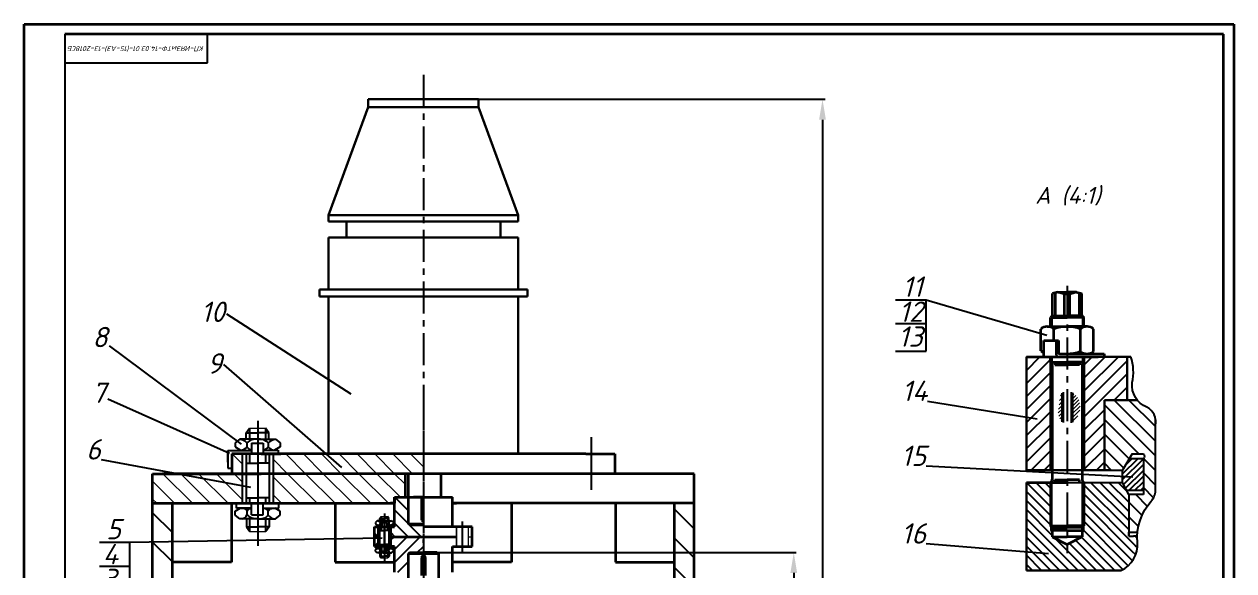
# Model space of a CAD drawing. Header units: millimetres. Extents: x 2503 to 3468, y 3317 to 4421.
# Drawn here: x 2503 to 3097, y 4152 to 4421 of the extents above; entities that cross this region are included whole.
import ezdxf

# ---------------------------------------------------------------- set-up
doc = ezdxf.new("R2010")
doc.units = ezdxf.units.MM
doc.header["$LTSCALE"] = 0.5
doc.linetypes.add('CENTER', pattern=[50.8, 31.75, -6.35, 6.35, -6.35])
doc.linetypes.add('K5LT_BASIC', pattern=[0])
doc.layers.add('штриховка', color=7, linetype='Continuous', lineweight=25)
doc.styles.add('1', font='isocpeur.ttf', dxfattribs={"height": 5})
doc.styles.get("Standard").update_dxf_attribs({"font": 'isocpeur.ttf', "oblique": 15})
doc.dimstyles.new('ISO-25', dxfattribs={"dimtxt": 2.5, "dimasz": 2.5, "dimexe": 1.25, "dimexo": 0.625, "dimtad": 1, "dimtoh": 1, "dimdec": 0, "dimtxsty": 'Standard', "dimcen": 2.5, "dimadec": 0, "dimazin": 0, "dimtfac": 1, "dimtdec": 0, "dimtmove": 0, "dimatfit": 3, "dimfxl": 1, "dimarcsym": 0})
pattern_1 = [(135, (-1569.38, -1028.756), (-4.377875, -4.377875), [])]

# ---------------------------------------------------------------- blocks, each defined once
blk = doc.blocks.new('*D11')
at = {"color": 0, "lineweight": -2, "ltscale": 0.5, "transparency": 16777216}
for p, q in [((2699.47, 4383.66), (2896.06, 4383.66)), ((2894.81, 4373.66), (2894.81, 3335.78)), ((2715.39, 3325.78), (2896.06, 3325.78))]:
    blk.add_line(p, q, dxfattribs=at)
at = {"color": 0, "ltscale": 0.5, "transparency": 16777216}
for points in [[(2893.14, 4373.66), (2896.48, 4373.66), (2894.81, 4383.66)], [(2893.14, 3335.78), (2896.48, 3335.78), (2894.81, 3325.78)]]:
    blk.add_solid(points, dxfattribs=at)
at = {"layer": 'Defpoints', "color": 0, "ltscale": 0.5, "transparency": 16777216}
for p in [(2698.84, 4383.66), (2714.77, 3325.78), (2894.81, 3325.78)]:
    blk.add_point(p, dxfattribs=at)
at = {"color": 0, "lineweight": 25, "ltscale": 0.5, "transparency": 16777216, "insert": (2891.69, 3863.87), "char_height": 2.5, "attachment_point": 5, "rotation": 90}
blk.add_mtext('{\\H2x;6990}', dxfattribs=at)
blk = doc.blocks.new('*D21')
at = {"color": 0, "lineweight": -2, "ltscale": 0.5, "transparency": 16777216}
for p, q in [((2699.47, 4160.83), (2881.95, 4160.83)), ((2880.7, 4150.83), (2880.7, 3947.79)), ((2843.87, 3937.79), (2881.95, 3937.79))]:
    blk.add_line(p, q, dxfattribs=at)
at = {"color": 0, "ltscale": 0.5, "transparency": 16777216}
for points in [[(2879.03, 4150.83), (2882.37, 4150.83), (2880.7, 4160.83)], [(2879.03, 3947.79), (2882.37, 3947.79), (2880.7, 3937.79)]]:
    blk.add_solid(points, dxfattribs=at)
at = {"layer": 'Defpoints', "color": 0, "ltscale": 0.5, "transparency": 16777216}
for p in [(2698.84, 4160.83), (2843.24, 3937.79), (2880.7, 3937.79)]:
    blk.add_point(p, dxfattribs=at)
at = {"color": 0, "ltscale": 0.5, "transparency": 16777216, "insert": (2876.57, 4048.17), "char_height": 2.5, "attachment_point": 5, "rotation": 90}
blk.add_mtext('{\\H2.8x;1100}', dxfattribs=at)

msp = doc.modelspace()

# ---------------------------------------------------------------- hatches: boundary and pattern name
h = msp.add_hatch()
h.set_pattern_fill('ANSI31', color=0, scale=1.428571, style=0)
h.set_pattern_definition([(45, (3787.097, 2611.503), (-3.207234, 3.207234), [])])
h.paths.add_polyline_path([(3006.38, 4257.1), (2994.94, 4257.1), (2994.94, 4201.44), (3006.38, 4201.44)])
h.paths.add_polyline_path([(3023.53, 4201.44), (3033.24, 4201.44), (3033.24, 4235.84), (3044.49, 4235.84), (3044.49, 4257.1), (3023.53, 4257.1)])
at = {"lineweight": 15}
h = msp.add_hatch(dxfattribs=at)
h.set_pattern_fill('_USER', color=0, scale=1.3, angle=45, pattern_type=0)
h.set_pattern_definition([(45, (600.856, 3976.3014), (-0.9192388, 0.9192388), [])])
edge = h.paths.add_edge_path()
edge.add_spline(control_points=[(3012.49, 4239.23), (3011.65, 4238.29), (3011.26, 4236.74), (3011.12, 4235.39), (3011.08, 4234.99), (3010.94, 4232.35), (3009.89, 4228.66), (3011.85, 4225.75), (3012.49, 4225.17)], knot_values=[229.190782, 229.190782, 229.190782, 229.190782, 259.547258, 259.547258, 259.547258, 268.578454, 321.828454, 340.76747, 340.76747, 340.76747, 340.76747], degree=3, periodic=0)
edge.add_line((3012.49, 4225.17), (3012.49, 4239.23))
edge = h.paths.add_edge_path()
edge.add_spline(control_points=[(3017.43, 4224.99), (3017.92, 4225.29), (3022.09, 4228.7), (3022.25, 4236.43), (3017.79, 4239.24), (3017.43, 4239.43)], knot_values=[70.285629, 70.285629, 70.285629, 70.285629, 82.456448, 179.988494, 188.327313, 188.327313, 188.327313, 188.327313], degree=3, periodic=0)
edge.add_line((3017.43, 4239.43), (3017.43, 4224.99))
at = {"ltscale": 0.5}
h = msp.add_hatch(dxfattribs=at)
h.set_pattern_fill('ANSI31', color=0, scale=1.6, angle=90, style=0)
h.set_pattern_definition([(135, (-2158.762, -3721.627), (-3.5921024, -3.5921024), [])])
edge = h.paths.add_edge_path()
edge.add_arc((3067.98, 4245.02), 18.82, 209.23485, 222.41055)
edge.add_arc((3050.26, 4225.1), 8.19, 6.66203, 62.13222, ccw=False)
edge.add_line((3058.39, 4226.05), (3058.39, 4224.15))
edge.add_arc((3050.26, 4225.1), 8.19, 349.61542, 353.33797, ccw=False)
edge.add_line((3058.32, 4223.62), (3058.36, 4191.3))
edge.add_arc((3049.91, 4191.74), 8.46, 318.38234, 357.03986, ccw=False)
edge.add_arc((3076.79, 4167.94), 27.44, 138.50797, 173.80028)
edge.add_line((3049.51, 4170.9), (3045.18, 4170.9))
edge.add_line((3045.18, 4170.9), (3045.18, 4189.35))
edge.add_line((3045.18, 4189.35), (3052.36, 4189.35))
edge.add_line((3052.36, 4189.35), (3052.36, 4206.99))
edge.add_line((3052.36, 4206.99), (3052.87, 4208.22))
edge.add_line((3052.87, 4208.22), (3052.36, 4209.44))
edge.add_line((3052.36, 4209.44), (3046.9, 4209.44))
edge.add_line((3046.9, 4209.44), (3042.18, 4201.44))
edge.add_line((3042.18, 4201.44), (3033.24, 4201.44))
edge.add_line((3033.24, 4201.44), (3033.24, 4235.84))
edge.add_line((3033.24, 4235.84), (3051.56, 4235.84))
at = {"lineweight": 0, "ltscale": 0.1}
h = msp.add_hatch(dxfattribs=at)
h.set_pattern_fill('ANSI31', color=0, scale=1.95, angle=90)
h.set_pattern_definition(pattern_1)
h.paths.add_polyline_path([(2609.9, 4209.33), (2605.38, 4209.33), (2604.79, 4208.74), (2604.79, 4199.65), (2609.9, 4199.65)])
h.paths.add_polyline_path([(2698.84, 4209.33), (2625.02, 4209.33), (2625.02, 4199.65), (2698.84, 4199.65)])
at = {"ltscale": 0.5}
h = msp.add_hatch(dxfattribs=at)
h.set_pattern_fill('_USER', color=256, scale=2, angle=45, pattern_type=0)
h.set_pattern_definition([(45, (-2188.2745, -3723.5252), (-1.41421356, 1.41421356), [])])
h.paths.add_polyline_path([(3042.18, 4195.35), (3044.18, 4191.35), (3052.36, 4191.35), (3052.36, 4206.99), (3045.45, 4206.99), (3042.18, 4201.44)])
at = {"lineweight": 0, "ltscale": 0.1}
h = msp.add_hatch(dxfattribs=at)
h.set_pattern_fill('ANSI31', color=0, scale=1.95, angle=90)
h.set_pattern_definition(pattern_1)
h.paths.add_polyline_path([(2690.07, 4188.04), (2690.07, 4199.65), (2625.02, 4199.65), (2625.02, 4185.13), (2630.76, 4185.13), (2684.37, 4185.13), (2684.37, 4188.04)])
h.paths.add_polyline_path([(2604.79, 4192.73), (2565.86, 4191.1), (2565.86, 4185.13), (2604.79, 4185.13)])
h.paths.add_polyline_path([(2604.79, 4199.65), (2565.86, 4199.65), (2565.86, 4191.1), (2604.79, 4192.73)])
h.paths.add_polyline_path([(2609.9, 4199.65), (2604.79, 4199.65), (2604.79, 4192.73), (2609.9, 4192.94)])
h.paths.add_polyline_path([(2609.9, 4192.94), (2604.79, 4192.73), (2604.79, 4185.13), (2609.9, 4185.13)])
h = msp.add_hatch()
h.set_pattern_fill('ANSI31', color=0, angle=90, style=0)
h.set_pattern_definition([(135, (-2158.762, -3721.627), (-2.245064, -2.245064), [])])
edge = h.paths.add_edge_path()
edge.add_arc((3076.61, 4168.02), 27.25, 178.15069, 184.72176)
edge.add_arc((3035.69, 4164.64), 13.81, -64.73056, 4.72176, ccw=False)
edge.add_line((3041.58, 4152.15), (3041.58, 4152.06))
edge.add_line((3041.58, 4152.06), (2994.94, 4152.06))
edge.add_line((2994.94, 4152.06), (2994.94, 4195.35))
edge.add_line((2994.94, 4195.35), (3006.83, 4195.35))
edge.add_line((3006.83, 4195.35), (3006.83, 4174.03))
edge.add_line((3006.83, 4174.03), (3007.61, 4173.25))
edge.add_line((3007.61, 4173.25), (3007.61, 4168.57))
edge.add_line((3007.61, 4168.57), (3014.96, 4164.83))
edge.add_line((3014.96, 4164.83), (3022.3, 4168.57))
edge.add_line((3022.3, 4168.57), (3022.3, 4173.25))
edge.add_line((3022.3, 4173.25), (3023.08, 4174.03))
edge.add_line((3023.08, 4174.03), (3023.08, 4195.35))
edge.add_line((3023.08, 4195.35), (3029.37, 4195.35))
edge.add_line((3029.37, 4195.35), (3042.18, 4195.35))
edge.add_line((3042.18, 4195.35), (3045.18, 4189.35))
edge.add_line((3045.18, 4189.35), (3045.18, 4169.19))
edge.add_line((3045.18, 4169.19), (3049.37, 4168.9))
at = {"lineweight": 25, "ltscale": 0.5}
h = msp.add_hatch(dxfattribs=at)
h.set_pattern_fill('ANSI31', color=0, scale=1.43, angle=90)
h.set_pattern_definition([(135, (-1996.202, -1526.426), (-3.2104416, -3.2104416), [])])
h.paths.add_polyline_path([(2698.84, 4168.68), (2698.84, 4174.45), (2692.28, 4174.44), (2691.48, 4174.93), (2691.46, 4188.04), (2684.57, 4188.04), (2684.57, 4173.52), (2682.63, 4173.52), (2682.63, 4168.68)])
h = msp.add_hatch(dxfattribs=at)
h.set_pattern_fill('ANSI31', color=0, scale=0.967879, angle=90)
h.set_pattern_definition([(135, (100.9714, 134.2606), (-2.1729506, -2.1729506), [])])
h.paths.add_polyline_path([(2676.83, 4173.52), (2674.89, 4173.52), (2674.89, 4168.68), (2676.83, 4168.68)])
h = msp.add_hatch(dxfattribs=at)
h.set_pattern_fill('ANSI31', color=0, scale=0.967879)
h.set_pattern_definition([(45, (100.9714, 134.2606), (-2.1729506, 2.1729506), [])])
h.paths.add_polyline_path([(2674.89, 4168.68), (2674.89, 4163.84), (2676.83, 4163.84), (2676.83, 4168.68)])
h = msp.add_hatch(dxfattribs=at)
h.set_pattern_fill('ANSI31', color=0, scale=1.43)
h.set_pattern_definition([(45, (-1996.202, -1526.426), (-3.2104416, 3.2104416), [])])
h.paths.add_polyline_path([(2698.84, 4168.68), (2682.63, 4168.68), (2682.63, 4163.84), (2684.57, 4163.84), (2684.57, 4151.26), (2689.41, 4151.26), (2691.46, 4151.26), (2691.46, 4160.02), (2692.26, 4160.83), (2698.84, 4160.83)])

# ---------------------------------------------------------------- linework, layer by layer
at = {"lineweight": 35}
for p, q in [((2502.79, 3317.45), (2502.79, 4420.61)), ((2502.79, 4420.61), (3096.79, 4420.61)), ((3096.79, 4420.61), (3096.79, 3317.45)), ((3091.79, 4415.61), (2522.79, 4415.61)), ((3091.79, 3322.45), (3091.79, 4415.61))]:
    msp.add_line(p, q, dxfattribs=at)
at = {"ltscale": 0.5}
for p, q in [((2502.79, 4420.61), (3096.79, 4420.61)), ((2522.79, 4415.61), (2522.79, 3322.45)), ((2592.79, 4401.61), (2592.79, 4415.61)), ((2522.79, 4401.61), (2592.79, 4401.61)), ((2930.68, 4285.11), (2945.67, 4285.11)), ((2945.67, 4259.87), (2945.67, 4285.11)), ((2945.67, 4285.11), (3005.04, 4267.72)), ((2945.67, 4273.28), (2930.68, 4273.28)), ((2544.56, 4262.48), (2609.27, 4214.07)), ((2930.68, 4259.87), (2945.67, 4259.87)), ((2543.9, 4236.45), (2603.63, 4209.76)), ((2946.3, 4235.36), (3000.28, 4226.54)), ((3012.99, 4239.67), (3012.99, 4224.78)), ((3016.93, 4239.66), (3016.93, 4224.7)), ((2540.59, 4206.56), (2613.92, 4192.96)), ((3046.9, 4209.44), (3042.18, 4201.44)), ((3052.36, 4206.99), (3052.36, 4191.35)), ((2945.67, 4203.44), (3047.25, 4198.13)), ((3035.75, 4201.44), (3042.18, 4201.44)), ((3042.18, 4195.35), (3042.18, 4201.44)), ((3045.18, 4189.35), (3042.18, 4195.35)), ((3052.36, 4191.35), (3044.18, 4191.35)), ((3052.36, 4189.35), (3045.18, 4189.35)), ((3052.36, 4191.35), (3052.36, 4189.35)), ((2539.73, 4165.93), (2554.72, 4165.93)), ((2554.72, 4165.93), (2678.52, 4168.1)), ((2554.72, 4140.68), (2554.72, 4165.93)), ((2945.67, 4165.25), (3005.72, 4160.45)), ((2554.72, 4154.09), (2539.73, 4154.09))]:
    msp.add_line(p, q, dxfattribs=at)
at = {"linetype": 'CENTER'}
msp.add_line((2698.84, 4395.78), (2698.84, 3779.85), dxfattribs=at)
at = {"lineweight": 30, "ltscale": 0.5}
for p, q in [((2652.25, 4326.67), (2671.78, 4379.88)), ((2671.78, 4379.88), (2671.78, 4383.66)), ((2671.78, 4383.66), (2725.9, 4383.66)), ((2671.78, 4379.88), (2698.84, 4379.88)), ((2725.9, 4379.88), (2698.84, 4379.88)), ((2725.9, 4379.88), (2725.9, 4383.66)), ((2745.44, 4326.67), (2725.9, 4379.88))]:
    msp.add_line(p, q, dxfattribs=at)
at = {"color": 0, "lineweight": 30, "ltscale": 0.5}
for p, q in [((2652.25, 4323.68), (2652.25, 4326.67)), ((2652.25, 4326.67), (2745.44, 4326.67)), ((2745.44, 4323.68), (2745.44, 4326.67)), ((2652.25, 4323.68), (2698.84, 4323.68)), ((2660.99, 4323.68), (2660.99, 4315.78)), ((2745.44, 4323.68), (2698.84, 4323.68)), ((2736.69, 4323.68), (2736.69, 4315.78)), ((2745.44, 4315.78), (2652.25, 4315.78)), ((2652.25, 4315.78), (2652.25, 4290.14)), ((2745.44, 4315.78), (2745.44, 4290.14)), ((2647.78, 4286.78), (2647.78, 4290.14)), ((2647.78, 4290.14), (2698.84, 4290.14)), ((2749.9, 4290.14), (2698.84, 4290.14)), ((2749.9, 4286.78), (2749.9, 4290.14)), ((2698.84, 4286.78), (2647.78, 4286.78)), ((2652.25, 4286.78), (2652.25, 4209.33)), ((2698.84, 4286.78), (2749.9, 4286.78)), ((2745.44, 4286.78), (2745.44, 4209.33)), ((2652.25, 4209.33), (2745.44, 4209.33)), ((2698.84, 4165.63), (2698.84, 4167.35))]:
    msp.add_line(p, q, dxfattribs=at)
at = {"color": 0, "lineweight": 35}
for p, q in [((3010.41, 4288.95), (3007.81, 4288.17)), ((3010.41, 4288.95), (3014.96, 4288.95)), ((3011.06, 4288.95), (3013.66, 4288.11)), ((3019.51, 4288.95), (3014.96, 4288.95)), ((3016.26, 4288.11), (3018.86, 4288.95)), ((3019.51, 4288.95), (3022.11, 4288.17)), ((3007.81, 4277.71), (3007.81, 4288.17)), ((3009.11, 4288.56), (3009.11, 4277.25)), ((3013.66, 4277.25), (3013.66, 4288.11)), ((3013.66, 4288.11), (3016.26, 4288.11)), ((3016.26, 4277.25), (3016.26, 4288.11)), ((3020.81, 4288.56), (3020.81, 4277.25)), ((3022.11, 4277.71), (3022.11, 4288.17)), ((3007.62, 4277.26), (3006.83, 4276.47)), ((3007.61, 4277.25), (3014.96, 4277.25)), ((3022.3, 4277.25), (3014.96, 4277.25)), ((3022.3, 4277.26), (3023.08, 4276.47)), ((3005.21, 4271.92), (3014.96, 4271.92)), ((3006.83, 4271.92), (3006.83, 4276.47)), ((3006.83, 4276.47), (3014.96, 4276.47)), ((3023.08, 4276.47), (3014.96, 4276.47)), ((3024.71, 4271.92), (3014.96, 4271.92)), ((3023.08, 4271.92), (3023.08, 4276.47)), ((3001.96, 4260.09), (3001.96, 4270.75)), ((3003.5, 4257.1), (3003.5, 4265.11)), ((3003.5, 4265.11), (3010.65, 4265.11)), ((3008.46, 4265.11), (3008.46, 4270.75)), ((3009.6, 4265.11), (3009.6, 4257.96)), ((3010.65, 4265.11), (3010.65, 4259.26)), ((3021.46, 4259.78), (3021.46, 4270.75)), ((3027.96, 4259.78), (3027.96, 4270.75)), ((3006.7, 4257.1), (3006.7, 4201.44)), ((3006.83, 4254.5), (3006.83, 4257.1)), ((3006.83, 4254.5), (3014.96, 4254.5)), ((3008.85, 4254.5), (3008.85, 4253.2)), ((3008.85, 4253.2), (3014.96, 4253.2)), ((3011.3, 4258.61), (3033.16, 4258.6)), ((3023.08, 4254.5), (3014.96, 4254.5)), ((3021.07, 4253.2), (3014.96, 4253.2)), ((3021.07, 4254.5), (3021.07, 4253.2)), ((3023.08, 4254.5), (3023.08, 4257.1)), ((3023.21, 4257.1), (3023.21, 4201.44)), ((3033.16, 4258.6), (3033.16, 4257.1)), ((3007.61, 4252.88), (3007.61, 4196.97)), ((3022.3, 4252.88), (3022.3, 4196.97)), ((3012.49, 4239.23), (3012.49, 4225.17)), ((3017.43, 4239.43), (3017.43, 4224.99)), ((2778.59, 4209.33), (2619.09, 4209.33)), ((2619.09, 4209.33), (2628.77, 4209.33)), ((2565.86, 4142.25), (2565.86, 4199.65)), ((2565.86, 4199.65), (2619.09, 4199.65)), ((2826.98, 4199.65), (2570.7, 4199.65)), ((2690.07, 4188.04), (2690.07, 4199.65)), ((2691.46, 4174.97), (2691.46, 4199.65)), ((2707.61, 4188.04), (2707.61, 4199.65)), ((2831.82, 4199.65), (2778.59, 4199.65)), ((2831.82, 4142.25), (2831.82, 4199.65)), ((2994.94, 4195.35), (3014.96, 4195.35)), ((3006.83, 4195.35), (3006.83, 4174.03)), ((3008.85, 4195.35), (3008.85, 4196.65)), ((3008.85, 4196.65), (3014.96, 4196.65)), ((3021.07, 4196.65), (3014.96, 4196.65)), ((3021.07, 4195.35), (3021.07, 4196.65)), ((3023.08, 4195.35), (3023.08, 4174.03)), ((2684.57, 4173.52), (2684.57, 4188.04)), ((2684.57, 4188.04), (2713.11, 4188.04)), ((2684.57, 4188.04), (2684.57, 4185.13)), ((2565.86, 4185.13), (2684.57, 4185.13)), ((2575.54, 4142.3), (2575.54, 4185.13)), ((2604.58, 4185.13), (2604.58, 4156.1)), ((2655.53, 4185.13), (2655.53, 4156.1)), ((2684.57, 4185.13), (2682.63, 4185.13)), ((2831.82, 4185.13), (2713.11, 4185.13)), ((2742.15, 4185.13), (2742.15, 4156.1)), ((2793.11, 4185.13), (2793.11, 4156.1)), ((2822.14, 4142.3), (2822.14, 4185.13)), ((2674.89, 4168.68), (2674.89, 4173.52)), ((2676.83, 4163.84), (2676.83, 4173.52)), ((2680.39, 4173.52), (2684.26, 4173.52)), ((2682.63, 4163.84), (2682.63, 4173.52)), ((2691.46, 4174.94), (2698.84, 4174.96)), ((2692.26, 4174.45), (2698.84, 4174.45)), ((2722.79, 4173.52), (2698.84, 4173.52)), ((2722.79, 4168.68), (2722.79, 4173.52)), ((3007.61, 4173.25), (3006.83, 4174.03)), ((3006.83, 4174.03), (3014.96, 4174.03)), ((3014.96, 4171.69), (3006.83, 4171.69)), ((3007.61, 4173.25), (3014.96, 4173.25)), ((3007.61, 4173.25), (3007.61, 4171.69)), ((3007.61, 4171.69), (3007.61, 4168.57)), ((3023.08, 4174.03), (3014.96, 4174.03)), ((3022.3, 4173.25), (3014.96, 4173.25)), ((3014.96, 4171.69), (3023.08, 4171.69)), ((3022.3, 4173.25), (3023.08, 4174.03)), ((3022.3, 4173.25), (3022.3, 4171.69)), ((3022.3, 4171.69), (3022.3, 4168.57)), ((2674.89, 4163.84), (2674.89, 4168.68)), ((2682.63, 4168.68), (2715.05, 4168.68)), ((2722.79, 4163.84), (2722.79, 4168.68)), ((3007.61, 4168.57), (3014.96, 4168.57)), ((3007.61, 4168.57), (3014.96, 4164.83)), ((3022.3, 4168.57), (3014.96, 4168.57)), ((3022.3, 4168.57), (3014.96, 4164.83)), ((2684.57, 4163.84), (2674.89, 4163.84)), ((2679.73, 4163.84), (2682.63, 4163.84)), ((2684.57, 4151.26), (2684.57, 4163.84)), ((2691.46, 4147.74), (2691.49, 4160.34)), ((2691.46, 4160.34), (2706.23, 4160.31)), ((2692.26, 4160.83), (2698.84, 4160.83)), ((2705.42, 4160.83), (2698.84, 4160.83)), ((2706.23, 4160.31), (2705.42, 4160.83)), ((2706.26, 4160.31), (2706.23, 4147.74)), ((2713.11, 4151.26), (2713.11, 4163.84)), ((2713.11, 4163.84), (2722.79, 4163.84)), ((2604.58, 4156.1), (2575.54, 4156.1)), ((2655.53, 4156.1), (2684.57, 4156.1)), ((2742.15, 4156.1), (2713.11, 4156.1)), ((2793.11, 4156.1), (2822.14, 4156.1))]:
    msp.add_line(p, q, dxfattribs=at)
at = {"color": 0, "linetype": 'CENTER'}
for p, q in [((3014.96, 4292.06), (3014.96, 4160.64)), ((2698.84, 4239.95), (2698.84, 4112.82))]:
    msp.add_line(p, q, dxfattribs=at)
at = {"color": 0, "ltscale": 0.5}
for p, q in [((2663.37, 4238.74), (2602.28, 4278.1)), ((2658.82, 4202.72), (2600.82, 4253.35)), ((3014.96, 4195.35), (3026.01, 4195.35)), ((3026.01, 4195.35), (3042.18, 4195.35)), ((3045.18, 4189.35), (3045.18, 4168.9)), ((3045.18, 4168.9), (3047.46, 4168.9)), ((3049.37, 4168.87), (3047.46, 4168.9)), ((2522.79, 4161.45), (2522.79, 4154.45)), ((2994.94, 4152.06), (3004.57, 4152.06))]:
    msp.add_line(p, q, dxfattribs=at)
at = {"color": 0, "lineweight": 15}
for p, q in [((3007.61, 4277.25), (3007.61, 4271.92)), ((3022.3, 4277.26), (3022.3, 4271.92)), ((3007.61, 4257.1), (3007.61, 4254.5)), ((3022.3, 4257.1), (3022.3, 4254.5)), ((3007.61, 4173.25), (3007.61, 4195.35)), ((3022.3, 4173.25), (3022.3, 4195.35)), ((3006.83, 4174.03), (3006.83, 4171.69)), ((3023.08, 4174.03), (3023.08, 4171.69))]:
    msp.add_line(p, q, dxfattribs=at)
at = {"color": 0, "lineweight": 30}
for p, q in [((2994.94, 4201.44), (2994.94, 4257.1)), ((3046.23, 4257.09), (3004.94, 4257.1)), ((3044.49, 4257.1), (3044.49, 4235.84)), ((3033.24, 4201.44), (3033.24, 4235.84)), ((3033.24, 4235.84), (3049.37, 4235.84)), ((3058.39, 4226.05), (3058.39, 4224.15)), ((3035.75, 4201.44), (2994.94, 4201.44)), ((2994.94, 4195.35), (2994.94, 4152.06)), ((2691.46, 4174.94), (2692.26, 4174.45)), ((2691.46, 4160.34), (2692.26, 4160.83)), ((2994.94, 4152.06), (3041.38, 4152.06))]:
    msp.add_line(p, q, dxfattribs=at)
at = {"color": 0, "lineweight": 35, "ltscale": 0.5}
for p, q in [((2994.94, 4257.1), (3030.13, 4257.1)), ((2604.79, 4209.33), (2604.79, 4199.65)), ((2619.09, 4209.33), (2604.79, 4209.33)), ((2778.59, 4209.33), (2792.89, 4209.33)), ((2792.89, 4209.33), (2792.89, 4199.65)), ((2698.84, 4188.04), (2694, 4188.04)), ((2697.93, 4188.04), (2697.93, 4177.21)), ((2713.11, 4173.52), (2713.11, 4188.04)), ((2575.54, 4185.13), (2604.58, 4185.13)), ((2713.11, 4185.13), (2715.05, 4185.13)), ((2674.89, 4173.52), (2684.57, 4173.52)), ((2676.83, 4168.68), (2674.89, 4168.68)), ((2674.89, 4163.84), (2676.83, 4163.84)), ((2697.93, 4158.39), (2697.93, 4149.57)), ((2699.75, 4158.39), (2699.75, 4149.57))]:
    msp.add_line(p, q, dxfattribs=at)
at = {"color": 0}
for p, q in [((3014.96, 4257.1), (2994.94, 4257.1)), ((2617.46, 4225.66), (2617.46, 4164.2)), ((2608.9, 4182.62), (2614.36, 4182.62)), ((2620.21, 4182.62), (2626.01, 4182.62)), ((2679.73, 4180.06), (2679.73, 4155.46)), ((2717.95, 4161.17), (2717.95, 4176.09)), ((2679.73, 4161.29), (2679.73, 4175.59)), ((2676.31, 4162.83), (2678.49, 4162.83)), ((2680.83, 4162.83), (2683.16, 4162.83))]:
    msp.add_line(p, q, dxfattribs=at)
at = {"color": 0, "linetype": 'K5LT_BASIC'}
for p, q in [((2611.81, 4219.75), (2613.46, 4222.01)), ((2611.81, 4219.75), (2617.39, 4219.75)), ((2611.81, 4216.58), (2611.81, 4219.75)), ((2613.46, 4222.01), (2613.43, 4216.58)), ((2622.96, 4219.75), (2617.39, 4219.75)), ((2621.31, 4222.01), (2621.31, 4216.58)), ((2622.96, 4219.75), (2621.31, 4222.01)), ((2622.96, 4216.58), (2622.96, 4219.75)), ((2608.64, 4216.58), (2606.36, 4214.77)), ((2606.36, 4214.77), (2606.36, 4212.81)), ((2606.36, 4212.81), (2609.08, 4211.27)), ((2617.39, 4216.58), (2608.64, 4216.58)), ((2612.19, 4214.77), (2612.19, 4212.81)), ((2614.36, 4214.61), (2614.36, 4209.36)), ((2614.36, 4214.61), (2620.21, 4214.61)), ((2617.39, 4216.58), (2626.13, 4216.58)), ((2620.21, 4214.61), (2620.21, 4209.36)), ((2622.58, 4214.77), (2622.58, 4212.81)), ((2628.41, 4212.81), (2625.7, 4211.27)), ((2626.13, 4216.58), (2628.41, 4214.77)), ((2628.41, 4214.77), (2628.41, 4212.81)), ((2602.73, 4205.25), (2602.73, 4211.08)), ((2602.73, 4211.08), (2614.36, 4211.08)), ((2602.73, 4211.08), (2602.73, 4202.43)), ((2604.77, 4208.72), (2605.42, 4209.36)), ((2604.77, 4209.36), (2604.77, 4200.91)), ((2609.9, 4209.36), (2609.9, 4185.13)), ((2611.88, 4185.13), (2611.88, 4209.36)), ((2613.43, 4209.37), (2613.43, 4204.73)), ((2620.21, 4211.15), (2627.57, 4211.15)), ((2621.29, 4209.33), (2621.29, 4204.73)), ((2623.25, 4185.13), (2623.25, 4209.36)), ((2625.02, 4209.36), (2625.02, 4185.13)), ((2627.57, 4211.15), (2627.57, 4209.36)), ((2602.73, 4202.43), (2604.77, 4202.43)), ((2611.88, 4204.73), (2617.57, 4204.73)), ((2623.25, 4204.73), (2617.57, 4204.73)), ((2611.88, 4187.76), (2617.57, 4187.76)), ((2613.64, 4185.13), (2613.64, 4187.76)), ((2623.25, 4187.76), (2617.57, 4187.76)), ((2621.5, 4185.13), (2621.5, 4187.76)), ((2604.79, 4185.13), (2630.76, 4185.13)), ((2606.44, 4181.22), (2608.9, 4182.62)), ((2607.11, 4182.7), (2607.11, 4185.13)), ((2614.36, 4182.7), (2607.11, 4182.7)), ((2614.36, 4179.42), (2614.36, 4185.13)), ((2620.21, 4179.42), (2620.21, 4185.13)), ((2620.21, 4179.42), (2620.21, 4183.98)), ((2620.21, 4182.7), (2627.8, 4182.7)), ((2628.48, 4181.22), (2626.01, 4182.62)), ((2627.8, 4182.7), (2627.8, 4185.13)), ((2606.44, 4179.26), (2606.44, 4181.22)), ((2608.72, 4177.45), (2606.44, 4179.26)), ((2617.46, 4177.45), (2608.72, 4177.45)), ((2611.88, 4177.45), (2611.88, 4173.48)), ((2612.26, 4179.64), (2612.26, 4181.22)), ((2613.53, 4171.22), (2613.53, 4177.45)), ((2614.36, 4179.42), (2620.21, 4179.42)), ((2617.46, 4177.45), (2626.2, 4177.45)), ((2621.39, 4171.22), (2621.39, 4177.45)), ((2622.65, 4179.26), (2622.65, 4181.22)), ((2623.03, 4177.45), (2623.03, 4173.48)), ((2626.2, 4177.45), (2628.48, 4179.26)), ((2628.48, 4179.26), (2628.48, 4181.22)), ((2676.2, 4176.42), (2675.29, 4175.7)), ((2679.7, 4176.42), (2676.2, 4176.42)), ((2677.47, 4177.69), (2678.13, 4178.59)), ((2677.47, 4177.69), (2679.7, 4177.69)), ((2677.47, 4176.42), (2677.47, 4177.69)), ((2678.13, 4178.59), (2678.12, 4176.42)), ((2681.93, 4177.69), (2679.7, 4177.69)), ((2679.7, 4176.42), (2683.2, 4176.42)), ((2681.27, 4178.59), (2681.27, 4176.42)), ((2681.93, 4177.69), (2681.27, 4178.59)), ((2681.93, 4176.42), (2681.93, 4177.69)), ((2683.2, 4176.42), (2684.11, 4175.7)), ((2611.88, 4173.48), (2617.46, 4173.48)), ((2611.88, 4173.48), (2613.53, 4171.22)), ((2623.03, 4173.48), (2617.46, 4173.48)), ((2623.03, 4173.48), (2621.39, 4171.22)), ((2675.29, 4175.7), (2675.29, 4174.91)), ((2675.29, 4174.91), (2676.38, 4174.29)), ((2676.71, 4173.53), (2676.71, 4163.83)), ((2677.5, 4163.83), (2677.5, 4173.53)), ((2677.5, 4171.68), (2679.78, 4171.68)), ((2677.62, 4175.7), (2677.62, 4174.91)), ((2678.12, 4173.53), (2678.12, 4171.68)), ((2678.49, 4175.63), (2678.49, 4173.53)), ((2678.49, 4175.63), (2680.83, 4175.63)), ((2682.05, 4171.68), (2679.78, 4171.68)), ((2680.83, 4175.63), (2680.83, 4173.53)), ((2680.83, 4174.25), (2683.78, 4174.25)), ((2681.26, 4173.52), (2681.26, 4171.68)), ((2681.78, 4175.7), (2681.78, 4174.91)), ((2682.05, 4163.83), (2682.05, 4173.53)), ((2682.76, 4173.53), (2682.76, 4163.83)), ((2684.11, 4174.91), (2683.03, 4174.29)), ((2683.78, 4174.25), (2683.78, 4173.53)), ((2684.11, 4175.7), (2684.11, 4174.91)), ((2677.5, 4164.88), (2679.78, 4164.88)), ((2678.2, 4163.83), (2678.2, 4164.88)), ((2682.05, 4164.88), (2679.78, 4164.88)), ((2681.35, 4163.83), (2681.35, 4164.88)), ((2675.32, 4162.27), (2676.31, 4162.83)), ((2675.32, 4161.48), (2675.32, 4162.27)), ((2676.23, 4160.76), (2675.32, 4161.48)), ((2675.59, 4162.86), (2675.59, 4163.83)), ((2678.49, 4162.86), (2675.59, 4162.86)), ((2679.73, 4160.76), (2676.23, 4160.76)), ((2677.5, 4160.76), (2677.5, 4159.17)), ((2677.5, 4159.17), (2679.73, 4159.17)), ((2677.5, 4159.17), (2678.16, 4158.26)), ((2677.65, 4161.64), (2677.65, 4162.27)), ((2678.16, 4158.26), (2678.16, 4160.76)), ((2678.49, 4161.55), (2678.49, 4163.83)), ((2678.49, 4161.55), (2680.83, 4161.55)), ((2679.73, 4160.76), (2683.23, 4160.76)), ((2681.96, 4159.17), (2679.73, 4159.17)), ((2680.83, 4161.55), (2680.83, 4163.83)), ((2680.83, 4161.55), (2680.83, 4163.37)), ((2680.83, 4162.86), (2683.87, 4162.86)), ((2681.3, 4158.26), (2681.3, 4160.76)), ((2681.96, 4159.17), (2681.3, 4158.26)), ((2681.81, 4161.48), (2681.81, 4162.27)), ((2681.96, 4160.76), (2681.96, 4159.17)), ((2684.14, 4162.27), (2683.16, 4162.83)), ((2683.23, 4160.76), (2684.14, 4161.48)), ((2683.87, 4162.86), (2683.87, 4163.83)), ((2684.14, 4161.48), (2684.14, 4162.27))]:
    msp.add_line(p, q, dxfattribs=at)
at = {"color": 0, "lineweight": 0, "ltscale": 0.1}
for p, q in [((2613.46, 4222.01), (2621.31, 4222.01)), ((2627.57, 4209.36), (2604.77, 4209.36)), ((2678.13, 4178.59), (2681.27, 4178.59)), ((2613.53, 4171.22), (2621.39, 4171.22)), ((2678.49, 4174.29), (2675.6, 4174.29)), ((2675.6, 4174.29), (2675.6, 4173.52)), ((2717.95, 4173.52), (2715.05, 4173.52)), ((2715.05, 4173.52), (2715.05, 4163.84)), ((2715.05, 4163.84), (2715.05, 4173.52)), ((2715.05, 4173.52), (2720.85, 4173.52)), ((2717.95, 4173.52), (2720.85, 4173.52)), ((2720.85, 4173.52), (2717.95, 4173.52)), ((2720.85, 4173.52), (2720.85, 4163.84)), ((2720.85, 4168.68), (2722.79, 4168.68)), ((2678.16, 4158.26), (2681.3, 4158.26))]:
    msp.add_line(p, q, dxfattribs=at)
at = {"color": 0, "lineweight": 25}
msp.add_line((2781.15, 4217.65), (2781.15, 4191.69), dxfattribs=at)
at = {"color": 0, "lineweight": 25, "ltscale": 0.5}
msp.add_line((2698.84, 4188.04), (2703.68, 4188.04), dxfattribs=at)
at = {"color": 0, "linetype": 'Continuous', "ltscale": 0.5}
for p, q in [((2575.54, 4185.06), (2575.47, 4185.13)), ((2831.82, 4172.59), (2822.14, 4182.27)), ((2575.54, 4170.72), (2565.86, 4180.4)), ((2575.54, 4156.38), (2565.86, 4166.06)), ((2831.82, 4158.25), (2822.14, 4167.92)), ((2831.82, 4143.9), (2822.14, 4153.58))]:
    msp.add_line(p, q, dxfattribs=at)
at = {"ltscale": 0.5}
for points in [[(3041.38, 4152.06, 0.317111), (3049.45, 4165.78, -0.204995), (3056.24, 4186.12, 0.170293), (3058.36, 4191.3), (3058.32, 4223.62, 0.327415), (3054.09, 4232.33, -0.339663), (3046.93, 4244.41, 0.136445), (3046.23, 4257.09, -1.804164)], [(3052.36, 4209.44, -0.416036), (3052.36, 4206.99), (3045.45, 4206.99)]]:
    msp.add_lwpolyline(points, format="xyb", dxfattribs=at)
msp.add_lwpolyline([(3046.9, 4209.44), (3052.36, 4209.44)], dxfattribs=at)
at = {"color": 0, "lineweight": 35}
for centre, radius, start, end in [((3007.16, 4277.71), 0.65, 315, 0), ((3022.76, 4277.71), 0.65, 180, 225), ((3005.21, 4266.82), 5.1, 50.40225, 129.59775), ((3014.96, 4253.28), 18.64, 90, 110.40795), ((3014.96, 4253.28), 18.64, 69.59205, 90), ((3024.71, 4266.82), 5.1, 50.40225, 129.59775), ((3004.77, 4263.4), 4.35, 229.57291, 252.96322), ((3011.3, 4259.26), 0.65, 180, 269.97479), ((3014.96, 4277.25), 18.64, 270, 290.40795), ((3024.71, 4263.71), 5.1, 230.40225, 309.59775), ((3005.53, 4252.88), 2.08, 0, 51.31781), ((3024.38, 4252.88), 2.08, 128.68219, 180), ((3005.53, 4196.97), 2.08, 308.68219, 0), ((3024.38, 4196.97), 2.08, 180, 231.31781)]:
    msp.add_arc(centre, radius, start, end, dxfattribs=at)
at = {"color": 0, "lineweight": 35, "ltscale": 0.5}
for centre, radius, start, end in [((3010.4, 4257.9), 0.802, 176.2288, 267.65078), ((2698.84, 4177.21), 0.913, 180, 270), ((2698.84, 4158.37), 0.913, 0, 180)]:
    msp.add_arc(centre, radius, start, end, dxfattribs=at)
at = {"color": 0, "linetype": 'K5LT_BASIC'}
for centre, radius, start, end in [((2607.54, 4210.03), 6.64, 45.51851, 80.41754), ((2609.32, 4214.68), 3.42, 265.84797, 326.88198), ((2616.26, 4211.03), 5.53, 77.53112, 137.43709), ((2615.52, 4215.18), 4.09, 215.45358, 253.56741), ((2618.54, 4211.09), 5.47, 42.36992, 101.42191), ((2618.98, 4215.47), 4.48, 285.98275, 323.52219), ((2627.23, 4210.03), 6.64, 99.58246, 134.48149), ((2625.45, 4214.68), 3.42, 213.11802, 274.15203), ((2609.62, 4179.61), 3.1, 31.32211, 76.66926), ((2614.92, 4179.51), 3.16, 100.18162, 147.35456), ((2620.09, 4179.59), 3.04, 32.47558, 87.72185), ((2625.3, 4179.61), 3.1, 103.33074, 148.67789), ((2609.18, 4180.67), 3.25, 278.1269, 341.68426), ((2616.61, 4183.07), 5.54, 218.22202, 278.76479), ((2618.61, 4182.94), 5.47, 257.79807, 317.63008), ((2626, 4181.43), 3.99, 213.01722, 267.08117), ((2675.76, 4173.8), 2.66, 45.51851, 80.41754), ((2679.25, 4174.2), 2.21, 77.53112, 137.43709), ((2680.16, 4174.22), 2.19, 42.36992, 101.42191), ((2683.64, 4173.8), 2.66, 99.58246, 134.48149), ((2676.48, 4175.66), 1.37, 265.84797, 326.88198), ((2678.96, 4175.86), 1.64, 215.45358, 253.56741), ((2680.34, 4175.98), 1.79, 285.98275, 323.52219), ((2682.93, 4175.66), 1.37, 213.11802, 274.15203), ((2676.42, 4162.05), 1.3, 278.1269, 341.68426), ((2676.59, 4161.62), 1.24, 31.32211, 76.66926), ((2678.72, 4161.59), 1.26, 100.18162, 147.35456), ((2679.39, 4163.01), 2.22, 218.22202, 278.76479), ((2680.19, 4162.96), 2.19, 257.79807, 317.63008), ((2680.78, 4161.61), 1.22, 32.47558, 87.72185), ((2682.87, 4161.62), 1.24, 103.33074, 148.67789), ((2683.15, 4162.35), 1.6, 213.01722, 267.08117)]:
    msp.add_arc(centre, radius, start, end, dxfattribs=at)
at = {"layer": 'штриховка', "ltscale": 0.5}
for p, q in [((2691.46, 4174.97), (2698.84, 4174.97)), ((3045.18, 4168.9), (3045.18, 4170.9)), ((3045.18, 4170.9), (3049.51, 4170.9))]:
    msp.add_line(p, q, dxfattribs=at)

# ---------------------------------------------------------------- texts
at = {"insert": (2591.04, 4407.35), "char_height": 2.5, "width": 68.8269, "attachment_point": 1, "rotation": 180}
msp.add_mtext('КП-ИЯЭиТФ-14.03.01-(15-АЭ)-13-2018СБ', dxfattribs=at)
at = {"color": 7, "lineweight": 30, "insert": (3031.45, 4340.64), "char_height": 8.347, "attachment_point": 3}
msp.add_mtext_dynamic_manual_height_columns('А (4:1)', width=58.248, gutter_width=12.5, heights=[0], dxfattribs=at)
at = {"char_height": 10, "width": 4.2839, "attachment_point": 1, "style": '1'}
for s, insert in [('{\\fISOCPEUR|b1|i1|c204|p34;11}', (2934, 4296.59)), ('{\\fISOCPEUR|b1|i1|c204|p34;12}', (2932.3, 4284.29)), ('{\\fISOCPEUR|b1|i1|c204|p34;13}', (2932, 4272.07)), ('{\\fISOCPEUR|b1|i1|c204|p34;5}', (2543.04, 4177.4)), ('{\\fISOCPEUR|b1|i1|c204|p34;4}', (2541.34, 4165.1)), ('{\\fISOCPEUR|b1|i1|c204|p34;3}', (2541.04, 4152.88))]:
    msp.add_mtext(s, dxfattribs=dict(at, insert=insert))
at = {"color": 0, "ltscale": 0.5, "char_height": 10, "attachment_point": 3}
for s, insert, width in [('10', (2601.34, 4284.22), 1.4229), ('8', (2543.77, 4271.8), 9.1281), ('9', (2599.96, 4258.83), 9.1281), ('14', (2946.3, 4245.36), 9.1281), ('6', (2540.45, 4216.59), 9.1281), ('15', (2945.67, 4213.44), 9.1281), ('16', (2945.67, 4175.25), 9.1281)]:
    msp.add_mtext(s, dxfattribs=dict(at, insert=insert, width=width))
at = {"color": 0, "ltscale": 0.5, "insert": (2542.94, 4244.45), "char_height": 10, "attachment_point": 3}
msp.add_mtext('7', dxfattribs=at)

# ---------------------------------------------------------------- dimensions: what is measured, and where the dimension line sits
at = {"lineweight": 25, "ltscale": 0.5}
dim = msp.add_linear_dim(base=(2894.81, 3325.78), p1=(2698.84, 4383.66), p2=(2714.77, 3325.78), angle=90, text='{\\H2x;6990}', dimstyle='ISO-25', override={"dimasz": 10}, dxfattribs=at)
dim.commit()
dim.dimension.update_dxf_attribs({"geometry": '*D11', "text_midpoint": (2894.81, 3863.87), "dimtype": 160})
at = {"ltscale": 0.5}
dim = msp.add_linear_dim(base=(2880.7, 3937.79), p1=(2698.84, 4160.83), p2=(2843.24, 3937.79), angle=90, text='{\\H2.8x;1100}', dimstyle='ISO-25', override={"dimasz": 10}, dxfattribs=at)
dim.commit()
dim.dimension.update_dxf_attribs({"geometry": '*D21', "text_midpoint": (2880.7, 4048.17), "dimtype": 160})

doc.saveas('drawing.dxf')
